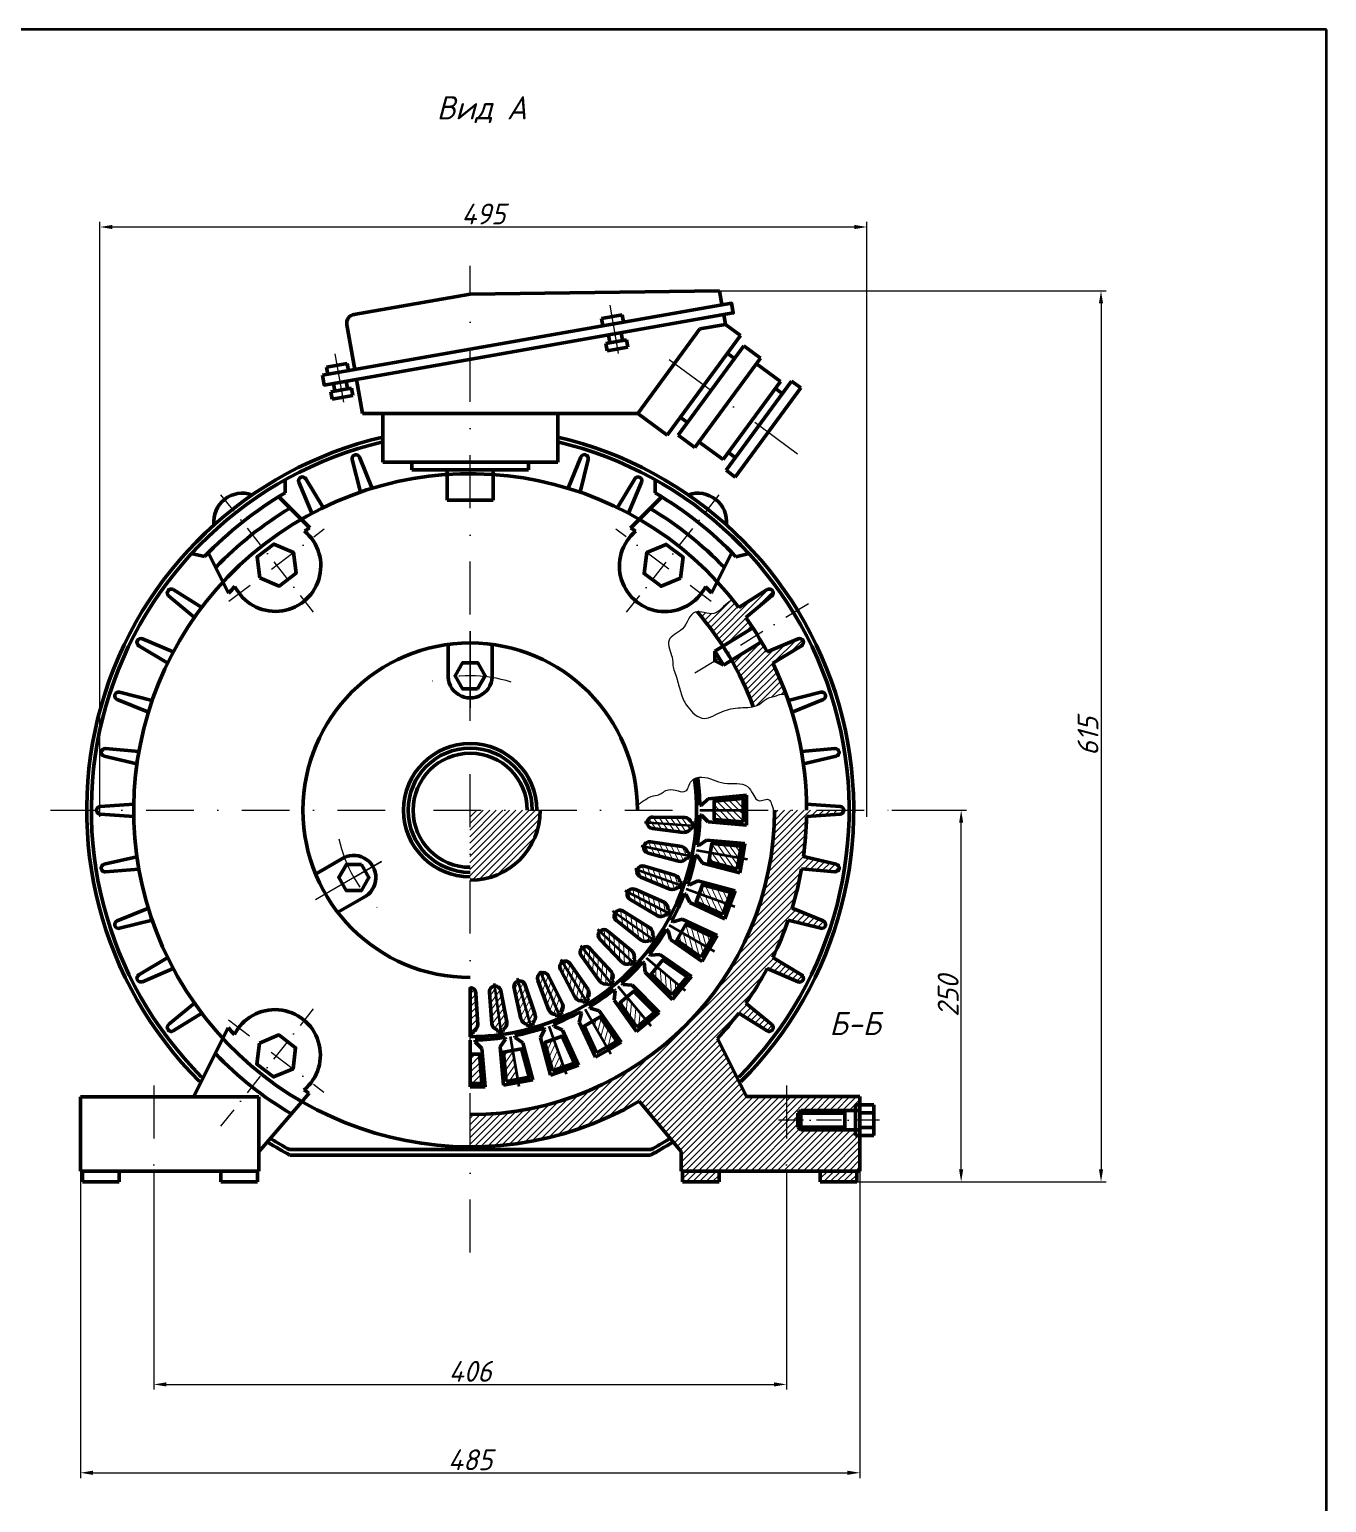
# Paper-space layout 'Лист1' of a CAD drawing. Header units: millimetres. Extents: x 20 to 836, y 1 to 589.
# Drawn here: x 524.9 to 836, y 235.8 to 589 of the extents above; entities that cross this region are included whole.
import ezdxf

# ---------------------------------------------------------------- set-up
doc = ezdxf.new("R2010")
doc.units = ezdxf.units.MM
doc.linetypes.add('ACAD_ISO10W100', pattern=[18, 12, -3, 0, -3])
doc.linetypes.add('DASHDOT', pattern=[25.4, 12.7, -6.35, 0, -6.35])
doc.styles.add('GOST', font='isocp3.shx', dxfattribs={"oblique": 15})
doc.styles.add('ЕСКД', font='GOST Common.ttf', dxfattribs={"oblique": 15})
doc.dimstyles.new('GOST', dxfattribs={"dimscale": 0, "dimtxt": 3, "dimasz": 3, "dimexe": 1.25, "dimexo": 0, "dimtad": 1, "dimtoh": 1, "dimdec": 3, "dimdsep": 46, "dimtxsty": 'GOST', "dimcen": 5, "dimadec": 3, "dimazin": 2, "dimtfac": 1, "dimtdec": 4, "dimtmove": 1, "dimatfit": 3, "dimfxl": 1, "dimtolj": 1, "dimtzin": 0, "dimarcsym": 0})
pattern_1 = [(45, (1.7498, -46.7695), (-0.7842854, 0.7842854), [])]
pattern_2 = [(85, (1.7498, -46.7695), (-1.1049264, 0.0966685), [])]
pattern_3 = [(125, (1.7498, -46.7695), (-0.9085601, -0.6361806), [])]
pattern_4 = [(45, (117.5898, 100.8128), (-0.7842854, 0.7842854), [])]

# ---------------------------------------------------------------- blocks, each defined once
blk = doc.blocks.new('*D39')
at = {"color": 0, "lineweight": -2, "transparency": 16777216}
for p, q in [((554.79, 315.26), (554.79, 262.9)), ((706.49, 315.29), (706.49, 262.9)), ((557.79, 264.15), (703.49, 264.15))]:
    blk.add_line(p, q, dxfattribs=at)
at = {"color": 0, "transparency": 16777216}
for points in [[(557.79, 264.65), (557.79, 263.65), (554.79, 264.15)], [(703.49, 264.65), (703.49, 263.65), (706.49, 264.15)]]:
    blk.add_solid(points, dxfattribs=at)
at = {"layer": 'Defpoints', "color": 0, "transparency": 16777216}
for p in [(554.79, 315.26), (706.49, 315.29), (706.49, 264.15)]:
    blk.add_point(p, dxfattribs=at)
at = {"color": 0, "lineweight": 25, "transparency": 16777216, "insert": (630.64, 267.28), "char_height": 3, "attachment_point": 5, "style": 'ЕСКД'}
blk.add_mtext('\\A1;{\\H1.6667x;406}', dxfattribs=at)
blk = doc.blocks.new('*D41')
at = {"color": 0, "lineweight": -2, "transparency": 16777216}
for p, q in [((541.85, 400.22), (541.85, 542.89)), ((544.85, 541.64), (722.79, 541.64)), ((725.79, 400.22), (725.79, 542.89))]:
    blk.add_line(p, q, dxfattribs=at)
at = {"color": 0, "transparency": 16777216}
for points in [[(544.85, 542.14), (544.85, 541.14), (541.85, 541.64)], [(722.79, 542.14), (722.79, 541.14), (725.79, 541.64)]]:
    blk.add_solid(points, dxfattribs=at)
at = {"layer": 'Defpoints', "color": 0, "transparency": 16777216}
for p in [(725.79, 541.64), (541.85, 400.22), (725.79, 400.22)]:
    blk.add_point(p, dxfattribs=at)
at = {"color": 0, "lineweight": 25, "transparency": 16777216, "insert": (633.82, 544.76), "char_height": 3, "attachment_point": 5, "style": 'ЕСКД'}
blk.add_mtext('\\A1;{\\H1.6667x;495}', dxfattribs=at)
blk = doc.blocks.new('*D42')
at = {"color": 0, "lineweight": -2, "transparency": 16777216}
for p, q in [((731.72, 401.8), (749.63, 401.8)), ((748.38, 315.71), (748.38, 398.8)), ((723.33, 312.71), (749.63, 312.71))]:
    blk.add_line(p, q, dxfattribs=at)
at = {"color": 0, "transparency": 16777216}
for points in [[(747.88, 398.8), (748.88, 398.8), (748.38, 401.8)], [(747.88, 315.71), (748.88, 315.71), (748.38, 312.71)]]:
    blk.add_solid(points, dxfattribs=at)
at = {"layer": 'Defpoints', "color": 0, "transparency": 16777216}
for p in [(731.72, 401.8), (748.38, 401.8), (723.33, 312.71)]:
    blk.add_point(p, dxfattribs=at)
at = {"color": 0, "lineweight": 25, "transparency": 16777216, "insert": (745.26, 357.26), "char_height": 3, "width": 5.9079, "attachment_point": 5, "rotation": 90, "style": 'ЕСКД'}
blk.add_mtext('\\A1;{\\H1.6667x;250}', dxfattribs=at)
blk = doc.blocks.new('*D43')
at = {"color": 0, "lineweight": -2, "transparency": 16777216}
for p, q in [((537.15, 315.26), (537.15, 241.71)), ((724.12, 315.31), (724.12, 241.71)), ((540.15, 242.96), (721.12, 242.96))]:
    blk.add_line(p, q, dxfattribs=at)
at = {"color": 0, "transparency": 16777216}
for points in [[(540.15, 243.46), (540.15, 242.46), (537.15, 242.96)], [(721.12, 243.46), (721.12, 242.46), (724.12, 242.96)]]:
    blk.add_solid(points, dxfattribs=at)
at = {"layer": 'Defpoints', "color": 0, "transparency": 16777216}
for p in [(537.15, 315.26), (724.12, 315.31), (724.12, 242.96)]:
    blk.add_point(p, dxfattribs=at)
at = {"color": 0, "lineweight": 25, "transparency": 16777216, "insert": (630.64, 246.08), "char_height": 3, "attachment_point": 5, "style": 'ЕСКД'}
blk.add_mtext('\\A1;{\\H1.6667x;485}', dxfattribs=at)
blk = doc.blocks.new('*D44')
at = {"color": 0, "lineweight": -2, "transparency": 16777216}
for p, q in [((690.44, 526.3), (783.17, 526.3)), ((781.92, 523.3), (781.92, 315.71)), ((714.56, 312.71), (783.17, 312.71))]:
    blk.add_line(p, q, dxfattribs=at)
at = {"color": 0, "transparency": 16777216}
for points in [[(781.42, 523.3), (782.42, 523.3), (781.92, 526.3)], [(781.42, 315.71), (782.42, 315.71), (781.92, 312.71)]]:
    blk.add_solid(points, dxfattribs=at)
at = {"layer": 'Defpoints', "color": 0, "transparency": 16777216}
for p in [(690.44, 526.3), (714.56, 312.71), (781.92, 312.71)]:
    blk.add_point(p, dxfattribs=at)
at = {"color": 0, "lineweight": 25, "transparency": 16777216, "insert": (778.8, 419.51), "char_height": 3, "attachment_point": 5, "rotation": 90, "style": 'ЕСКД'}
blk.add_mtext('\\A1;{\\H1.6667x;615}', dxfattribs=at)

psp = doc.layouts.new('Лист1')

# ---------------------------------------------------------------- hatches: boundary and pattern name
at = {"lineweight": 20, "transparency": 33554687}
h = psp.add_hatch(dxfattribs=at)
h.set_pattern_fill('ANSI31', color=256, scale=0.349338, style=0)
h.set_pattern_definition(pattern_4)
edge = h.paths.add_edge_path()
edge.add_spline(control_points=[(693.5531, 452.3169), (691.0302, 450.7136), (689.8115, 447.9073), (686.2747, 449.4562), (685.0738, 449.3726)], knot_values=[2.56126803, 2.56126803, 2.56126803, 2.56126803, 12.30466746, 20.68864538, 20.68864538, 20.68864538, 20.68864538], degree=3, periodic=0)
edge.add_arc((629.9888, 401.4058), 73.0423, 32.975966, 41.048608, ccw=False)
edge.add_line((691.2639, 441.1617), (698.4369, 445.5441))
edge.add_arc((630.6407, 401.804), 80.6816, 32.828847, 34.943129)
edge.add_line((696.7771, 448.0155), (702.9568, 453.1951))
edge.add_arc((702.3578, 453.9098), 0.9326, 309.968209, 482.031791)
edge.add_line((701.8631, 454.7005), (695.0273, 450.4238))
edge.add_arc((630.6407, 401.804), 80.6816, 37.057217, 38.76129)
h = psp.add_hatch(dxfattribs=at)
h.set_pattern_fill('ANSI31', color=256, scale=0.349338, style=0)
h.set_pattern_definition(pattern_4)
edge = h.paths.add_edge_path()
edge.add_spline(control_points=[(698.5345, 426.6378), (699.0372, 426.7471), (700.2498, 427.1816), (701.7642, 429.0261), (703.8351, 429.0171), (704.6956, 429.5933), (706.3631, 429.6542)], knot_values=[124.2265027, 124.2265027, 124.2265027, 124.2265027, 127.55042203, 132.70067985, 138.45738994, 139.4971217, 139.4971217, 139.4971217, 139.4971217], degree=3, periodic=0)
edge.add_arc((630.6407, 401.804), 80.6816, 20.193153, 25.942958)
edge.add_line((703.192, 437.1003), (710.1059, 441.2494))
edge.add_arc((709.626, 442.0491), 0.9326, 300.968209, 473.031791)
edge.add_line((709.2611, 442.9074), (701.8406, 439.7527))
edge.add_arc((630.6407, 401.804), 80.6816, 28.057042, 30.016182)
edge.add_line((700.5016, 442.1646), (693.3286, 437.7822))
edge.add_arc((629.9888, 401.4058), 73.0423, 20.208882, 29.869062, ccw=False)
h = psp.add_hatch(dxfattribs=at)
h.set_pattern_fill('ANSI31', color=256, scale=0.349338)
h.set_pattern_definition([(45, (1.6675, -46.7695), (-0.7842854, 0.7842854), [])])
h.paths.add_polyline_path([(80.447, 416.6904), (80.447, 401.804), (95.3334, 401.804, 0.41421356)])
h.paths.add_polyline_path([(80.447, 416.6904, 0.35084951), (65.9229, 405.0682), (70.3778, 405.0682), (70.3778, 401.804), (80.447, 401.804)])
h.paths.add_polyline_path([(80.447, 401.804), (70.3778, 401.804), (70.3778, 398.5398), (65.9229, 398.5398, 0.35084951), (80.447, 386.9176)])
h.paths.add_polyline_path([(95.3334, 401.804), (80.447, 401.804), (80.447, 386.9176, 0.41421356)])
h.paths.add_polyline_path([(630.5584, 401.804), (630.5584, 385.0167, 0.41421356), (647.3457, 401.804)])
h = psp.add_hatch(dxfattribs=at)
h.set_pattern_fill('ANSI31', scale=0.349338, angle=90)
h.set_pattern_definition([(135, (1.7498, -46.7695), (-0.7842854, -0.7842854), [])])
h.paths.add_polyline_path([(696.1435, 401.8192), (696.1372, 404.64), (689.1094, 404.0102), (689.1151, 401.809)])
h.paths.add_polyline_path([(696.1498, 399.0133), (696.1436, 401.804), (689.1151, 401.804), (689.1209, 399.6081)])
h = psp.add_hatch(dxfattribs=at)
h.set_pattern_fill('ANSI31', color=256, scale=0.349338)
h.set_pattern_definition(pattern_1)
h.paths.add_polyline_path([(706.4876, 333.1717), (696.8789, 333.1717), (689.9145, 347.067, 0.02471978), (695.0275, 353.1845), (701.8632, 348.9078, 0.9330339), (702.957, 350.4132), (696.7772, 355.5928, 0.03005452), (701.8406, 363.8554), (709.2611, 360.7007, 0.9330339), (710.1059, 362.3587), (703.192, 366.5077, 0.03005452), (706.9004, 375.4607), (714.7232, 373.5057, 0.9330339), (715.2982, 375.2754), (707.8203, 378.2918, 0.03021109), (710.0914, 387.7644), (718.1241, 387.0572, 0.9330339), (718.4152, 388.895), (710.5552, 390.705, 0.02989735), (711.3086, 400.3156), (719.3525, 400.8736, 0.39407072), (720.2206, 401.804), (703.6189, 401.804, -0.41421356), (630.6407, 328.8257), (630.6407, 321.1224, 0.13233087), (671.1677, 332.0395), (681.227, 319.9842), (681.227, 315.2587), (706.4876, 315.2899)])
h.paths.add_polyline_path([(706.4876, 315.2899), (724.1204, 315.3116), (724.1156, 323.8633), (723.0096, 323.8633), (723.0096, 325.1826), (709.8971, 325.1826), (709.2377, 325.8421), (709.2377, 327.5142), (706.4876, 327.5142)])
h = psp.add_hatch(dxfattribs=at)
h.set_pattern_fill('ANSI31', scale=0.349338, angle=80)
h.set_pattern_definition(pattern_3)
h.paths.add_polyline_path([(682.0786, 400.0873), (674.5338, 400.1817, 0.41421356), (673.0755, 398.9126), (684.2372, 398.1385), (684.2787, 398.7368), (683.6833, 398.7787, 0.31748755)])
h.paths.add_polyline_path([(683.6003, 397.5812), (684.1957, 397.5392), (684.2372, 398.1385), (673.0755, 398.9126, 0.41421356), (674.3446, 397.4544), (681.8302, 396.5063, 0.31755001)])
h = psp.add_hatch(dxfattribs=at)
h.set_pattern_fill('ANSI31', scale=0.349338, angle=72)
h.set_pattern_definition([(117, (1.7498, -46.7695), (-0.9882573, -0.5035422), [])])
h.paths.add_polyline_path([(681.3625, 393.0957), (673.8992, 394.2062, 0.41421356), (672.2832, 393.1452), (683.2387, 390.8738), (683.3605, 391.461), (682.7761, 391.5828, 0.31748755)])
h.paths.add_polyline_path([(683.2387, 390.8738), (672.2832, 393.1452, 0.41421356), (673.3442, 391.5292), (680.6337, 389.5809, 0.31755001), (682.5325, 390.4074), (683.1168, 390.2856)])
h = psp.add_hatch(dxfattribs=at)
h.set_pattern_fill('ANSI31', scale=0.349338, angle=80)
h.set_pattern_definition(pattern_3)
h.paths.add_polyline_path([(688.6054, 393.8206), (688.2278, 391.6563), (695.1517, 390.4488), (695.6353, 393.215)])
h.paths.add_polyline_path([(694.6664, 387.6724), (695.1517, 390.4488), (688.2278, 391.6563), (687.8489, 389.484)])
h = psp.add_hatch(dxfattribs=at)
h.set_pattern_fill('ANSI31', scale=0.349338, angle=64)
h.set_pattern_definition([(109, (1.7498, -46.7695), (-1.0487192, -0.361103), [])])
h.paths.add_polyline_path([(672.4527, 388.3689, 0.41421356), (670.7089, 387.5346), (681.2601, 383.8124), (681.4596, 384.378), (680.8969, 384.5772, 0.31748755), (679.6993, 386.2662)])
h.paths.add_polyline_path([(670.7089, 387.5346, 0.41421356), (671.5432, 385.7908), (678.5051, 382.8812, 0.31755001), (680.4977, 383.4451), (681.0603, 383.246), (681.2601, 383.8124)])
h = psp.add_hatch(dxfattribs=at)
h.set_pattern_fill('ANSI31', scale=0.349338, angle=56)
h.set_pattern_definition([(101, (1.7498, -46.7695), (-1.088769, -0.2116352), [])])
h.paths.add_polyline_path([(670.2427, 382.8134, 0.41483946), (668.3993, 382.2244), (678.3391, 377.088), (678.6147, 377.6208), (678.0847, 377.8956, 0.31748755), (677.1309, 379.7334)])
h.paths.add_polyline_path([(668.3993, 382.2244, 0.41358794), (668.987, 380.3849), (675.4822, 376.5448, 0.31755001), (677.5335, 376.8292), (678.0633, 376.5545), (678.3391, 377.088)])
h = psp.add_hatch(dxfattribs=at)
h.set_pattern_fill('ANSI31', scale=0.349338, angle=70)
h.set_pattern_definition([(115, (1.7498, -46.7695), (-1.0052286, -0.4687458), [])])
h.paths.add_polyline_path([(692.1997, 379.4186), (693.1587, 382.0863), (686.3361, 383.8863), (685.5908, 381.8104)])
h.paths.add_polyline_path([(691.2553, 376.7913), (692.1997, 379.4186), (685.5908, 381.8104), (684.8485, 379.7432)])
h = psp.add_hatch(dxfattribs=at)
h.set_pattern_fill('ANSI31', scale=0.349338, angle=54)
h.set_pattern_definition([(99, (1.7498, -46.7695), (-1.0954916, -0.1735088), [])])
h.paths.add_polyline_path([(667.2928, 377.6031, 0.41421356), (665.3879, 377.2743), (674.5297, 370.8237), (674.8754, 371.3137), (674.3881, 371.6584, 0.31748755), (673.6947, 373.6094)])
h.paths.add_polyline_path([(665.3879, 377.2743, 0.41421356), (665.7166, 375.3693), (671.6252, 370.6765, 0.31755001), (673.6961, 370.6775), (674.1833, 370.3328), (674.5297, 370.8237)])
h = psp.add_hatch(dxfattribs=at)
h.set_pattern_fill('ANSI31', scale=0.349338, angle=60)
h.set_pattern_definition([(105, (1.7498, -46.7695), (-1.0713538, -0.2870684), [])])
h.paths.add_polyline_path([(685.9419, 366.5968), (687.3625, 369.0434), (681.2793, 372.5638), (680.1711, 370.6535)])
h.paths.add_polyline_path([(682.38, 374.4613), (681.2793, 372.5638), (687.3625, 369.0434), (688.7672, 371.4628)])
h = psp.add_hatch(dxfattribs=at)
h.set_pattern_fill('ANSI31', scale=0.349338, angle=48)
h.set_pattern_definition([(93, (1.7498, -46.7695), (-1.107627, -0.0580483), [])])
h.paths.add_polyline_path([(663.6638, 372.844, 0.41421356), (661.7317, 372.7795), (669.9028, 365.1364), (670.3124, 365.5744), (669.877, 365.9826, 0.31748755), (669.4577, 368.0103)])
h.paths.add_polyline_path([(661.7317, 372.7795, 0.41421356), (661.7962, 370.8474), (667.0056, 365.3888, 0.31755001), (669.057, 365.1059), (669.4924, 364.6977), (669.9028, 365.1364)])
h = psp.add_hatch(dxfattribs=at)
h.set_pattern_fill('ANSI31', scale=0.349338, angle=40)
h.set_pattern_definition(pattern_2)
h.paths.add_polyline_path([(659.4165, 368.6193, 0.41170074), (657.5028, 368.8267), (664.5448, 360.1322), (665.01, 360.5098), (664.6344, 360.9737, 0.31748755), (664.4959, 363.0396)])
h.paths.add_polyline_path([(657.5028, 368.8267, 0.41673086), (657.2937, 366.8965), (661.7088, 360.7776, 0.31755001), (663.7024, 360.2171), (664.0779, 359.7533), (664.5448, 360.1322)])
h = psp.add_hatch(dxfattribs=at)
h.set_pattern_fill('ANSI31', scale=0.349338, angle=32)
h.set_pattern_definition([(77, (1.7498, -46.7695), (-1.0807197, 0.2495038), [])])
h.paths.add_polyline_path([(654.6196, 365.0056, 0.41421356), (652.7414, 365.4635), (658.5537, 355.9031), (659.0661, 356.2147), (658.7566, 356.7251, 0.31748755), (658.8985, 358.7908)])
h.paths.add_polyline_path([(652.7414, 365.4635, 0.41421356), (652.2835, 363.5854), (655.8314, 356.9261, 0.31755001), (657.7309, 356.1014), (658.0404, 355.5911), (658.5537, 355.9031)])
h = psp.add_hatch(dxfattribs=at)
h.set_pattern_fill('ANSI31', scale=0.349338, angle=50)
h.set_pattern_definition([(95, (1.7498, -46.7695), (-1.1049264, -0.0966685), [])])
h.paths.add_polyline_path([(676.848, 365.909), (675.4369, 364.22), (680.8256, 359.7078), (682.6345, 361.8712)], flags=17)
h.paths.add_polyline_path([(679.0253, 357.5546), (682.6345, 361.8712), (676.848, 365.909), (674.0256, 362.5308)])
h = psp.add_hatch(dxfattribs=at)
h.set_pattern_fill('ANSI31', scale=0.349338, angle=16)
h.set_pattern_definition([(61, (1.7498, -46.7695), (-0.9700819, 0.5377252), [])])
h.paths.add_polyline_path([(643.7899, 359.899, 0.41421356), (642.1039, 360.8446), (645.134, 350.0742), (645.7113, 350.2367), (645.5503, 350.8115, 0.31748755), (646.242, 352.7631)])
h.paths.add_polyline_path([(642.1039, 360.8446, 0.41421356), (641.1582, 359.1586), (642.7866, 351.7909, 0.31755001), (644.3948, 350.4862), (644.5558, 349.9116), (645.134, 350.0742)])
h = psp.add_hatch(dxfattribs=at)
h.set_pattern_fill('ANSI31', scale=0.349338, angle=24)
h.set_pattern_definition([(69, (1.7498, -46.7695), (-1.035478, 0.3974828), [])])
h.paths.add_polyline_path([(647.5848, 362.7916, 0.41421356), (646.8758, 360.9931), (649.4854, 353.9133, 0.31755001), (651.2553, 352.838), (651.4925, 352.2904), (652.0434, 352.5298)])
h.paths.add_polyline_path([(649.3833, 362.0826, 0.41421356), (647.5848, 362.7916), (652.0434, 352.5298), (652.5935, 352.7688), (652.3562, 353.3165, 0.31748755), (652.7776, 355.3438)])
h = psp.add_hatch(dxfattribs=at)
h.set_pattern_fill('ANSI31', scale=0.349338)
h.set_pattern_definition(pattern_1)
h.paths.add_polyline_path([(632.0076, 357.9038, 0.41421356), (630.6407, 359.2708), (630.6407, 348.0823), (631.2404, 348.0823), (631.2411, 348.6792, 0.31748755), (632.4354, 350.3706)])
h = psp.add_hatch(dxfattribs=at)
h.set_pattern_fill('ANSI31', scale=0.349338, angle=8)
h.set_pattern_definition([(53, (1.7498, -46.7695), (-0.8858042, 0.6675014), [])])
h.paths.add_polyline_path([(637.9813, 358.4989, 0.41421356), (636.4419, 359.6683), (637.9562, 348.5827), (638.5505, 348.6639), (638.4703, 349.2554, 0.31748755), (639.4248, 351.0928)])
h.paths.add_polyline_path([(636.4419, 359.6683, 0.41421356), (635.2726, 358.1289), (635.8683, 350.607, 0.31755001), (637.281, 349.0928), (637.3611, 348.5014), (637.9562, 348.5827)])
h = psp.add_hatch(dxfattribs=at)
h.set_pattern_fill('ANSI31', scale=0.349338, angle=40)
h.set_pattern_definition(pattern_2)
h.paths.add_polyline_path([(672.7456, 351.6264), (674.9003, 353.4349), (669.911, 358.4242), (668.2275, 357.0102)], flags=17)
h.paths.add_polyline_path([(670.5905, 349.8175), (674.9003, 353.4349), (669.911, 358.4242), (666.5403, 355.593)])
h = psp.add_hatch(dxfattribs=at)
h.set_pattern_fill('ANSI31', scale=0.349338, angle=30)
h.set_pattern_definition([(75, (1.7498, -46.7695), (-1.0713538, 0.2870684), [])])
h.paths.add_polyline_path([(659.8776, 351.1635), (657.9681, 350.0612), (660.9502, 343.6685), (663.3913, 345.0765)], flags=17)
h.paths.add_polyline_path([(661.7805, 352.262), (657.9681, 350.0612), (660.9502, 343.6685), (665.8243, 346.4797)])
h = psp.add_hatch(dxfattribs=at)
h.set_pattern_fill('ANSI31', scale=0.349338, angle=20)
h.set_pattern_definition([(65, (1.7498, -46.7695), (-1.0052286, 0.4687458), [])])
h.paths.add_polyline_path([(653.0116, 340.2446), (655.6538, 341.1957), (652.6955, 347.6015), (650.6285, 346.8567)], flags=17)
h.paths.add_polyline_path([(650.3597, 339.2901), (655.6538, 341.1957), (652.6955, 347.6015), (648.5541, 346.1091)])
h = psp.add_hatch(dxfattribs=at)
h.set_pattern_fill('ANSI31', scale=0.349338)
h.set_pattern_definition(pattern_1)
h.paths.add_polyline_path([(632.8407, 343.3314), (630.6407, 343.3296), (630.6407, 336.3012), (633.458, 336.3025)])
h = psp.add_hatch(dxfattribs=at)
h.set_pattern_fill('ANSI31', scale=0.349338, angle=10)
h.set_pattern_definition([(55, (1.7498, -46.7695), (-0.9085601, 0.6361806), [])])
h.paths.add_polyline_path([(642.0072, 337.2949), (644.7787, 337.7818), (642.9577, 344.5988), (640.7921, 344.2175)], flags=17)
h.paths.add_polyline_path([(639.2369, 336.8082), (644.7787, 337.7818), (642.9577, 344.5988), (638.6223, 343.8355)])
h = psp.add_hatch(dxfattribs=at)
h.set_pattern_fill('ANSI31', color=256, scale=0.349338, style=0)
h.set_pattern_definition(pattern_4)
h.paths.add_polyline_path([(706.4876, 333.1717), (706.4876, 327.5142), (709.2377, 327.5142), (709.2377, 329.1863), (709.8971, 329.8458), (723.0096, 329.8458), (723.0096, 331.1651), (724.1115, 331.1651), (724.1103, 333.1717)])
h = psp.add_hatch(dxfattribs=at)
h.set_pattern_fill('ANSI31', color=256, scale=0.349338, style=0)
h.set_pattern_definition(pattern_4)
h.paths.add_polyline_path([(681.5567, 315.2591), (681.5567, 312.7073), (690.323, 312.7073), (690.323, 315.2699)])
h = psp.add_hatch(dxfattribs=at)
h.set_pattern_fill('ANSI31', color=256, scale=0.349338, style=0)
h.set_pattern_definition(pattern_4)
h.paths.add_polyline_path([(714.5593, 315.2998), (714.5593, 312.7073), (723.3257, 312.7073), (723.3257, 315.3106)])

# ---------------------------------------------------------------- linework, layer by layer
at = {"lineweight": 50, "transparency": 33554687}
for p, q in [((836.0071, 589), (20, 589)), ((836.0071, 5), (836.0071, 589)), ((685.7374, 401.8042), (696.9296, 401.8203)), ((672.4635, 398.9551), (684.8061, 398.099)), ((671.6612, 393.2742), (683.7971, 390.758)), ((684.9003, 392.2366), (697.1576, 390.0989)), ((670.1286, 387.7393), (681.7979, 383.6227)), ((667.736, 382.5671), (678.8457, 376.8262)), ((682.4146, 382.9598), (694.1326, 378.719)), ((664.7991, 377.6897), (674.9956, 370.4949)), ((661.1775, 373.2979), (670.3192, 364.7468)), ((678.3558, 374.2557), (689.2428, 367.9552)), ((657.0719, 369.3587), (664.9037, 359.6891)), ((652.3935, 366.0359), (658.8499, 355.4159)), ((672.8472, 366.3885), (682.1608, 358.5898)), ((636.3512, 360.3321), (638.0334, 348.0177)), ((641.9132, 361.5226), (645.2885, 349.5253)), ((647.3505, 363.3308), (652.2707, 352.0068)), ((666.0561, 359.5975), (673.9875, 350.1466)), ((658.189, 354.0889), (664.3611, 343.3965)), ((649.4833, 350.0343), (653.6267, 338.5377)), ((640.2081, 347.5443), (642.3067, 335.5888))]:
    psp.add_line(p, q, dxfattribs=at)
at = {"linetype": 'DASHDOT', "lineweight": 25, "transparency": 33554687}
for p, q in [((630.6407, 295.7425), (630.6407, 532.3347)), ((709.1066, 487.2156), (675.1055, 512.1941)), ((554.7937, 335.8282), (554.7937, 309.621)), ((706.4876, 335.8282), (706.4876, 309.621))]:
    psp.add_line(p, q, dxfattribs=at)
at = {"lineweight": 70, "transparency": 33554687}
for p, q in [((690.4387, 526.3047), (630.6407, 525.5711)), ((690.4387, 526.3047), (691.0261, 522.9733)), ((602.7343, 520.6504), (630.6407, 525.5711)), ((667.0863, 520.571), (662.1184, 519.695)), ((662.1184, 519.695), (662.4295, 517.9309)), ((667.0863, 520.571), (667.3974, 518.8069)), ((691.4363, 520.6472), (691.8532, 518.283)), ((601.0474, 518.2019), (602.9446, 507.4422)), ((664.1469, 513.9051), (663.8168, 515.7771)), ((667.1604, 514.4364), (666.8304, 516.3085)), ((685.737, 517.2045), (670.8442, 496.9323)), ((695.4283, 515.6565), (677.8771, 491.7656)), ((691.8532, 518.283), (685.737, 517.2045)), ((691.8532, 518.283), (695.4283, 515.6565)), ((668.1376, 514.6087), (663.1697, 513.7328)), ((663.1697, 513.7328), (663.4808, 511.9687)), ((668.4487, 512.8447), (663.4808, 511.9687)), ((668.1376, 514.6087), (668.4487, 512.8447)), ((696.2429, 513.1292), (680.5324, 491.7438)), ((700.2397, 510.193), (696.2429, 513.1292)), ((601.1502, 508.9447), (596.1823, 508.0687)), ((601.1502, 508.9447), (601.4613, 507.1806)), ((700.2397, 510.193), (684.5292, 488.8076)), ((694.0225, 510.1067), (692.2875, 511.3813)), ((705.0781, 504.6011), (699.2676, 508.8697)), ((596.1823, 508.0687), (596.4934, 506.3046)), ((603.3548, 505.116), (604.7978, 496.9323)), ((602.2015, 502.9824), (597.2336, 502.1064)), ((597.2336, 502.1064), (597.5447, 500.3424)), ((598.2108, 502.2787), (597.8807, 504.1508)), ((601.2243, 502.8101), (600.8943, 504.6822)), ((602.2015, 502.9824), (602.5126, 501.2183)), ((705.0781, 504.6011), (691.3118, 485.8623)), ((707.7104, 504.7048), (691.9999, 483.3194)), ((709.9146, 503.0854), (694.2041, 481.7001)), ((705.4899, 501.6823), (703.8298, 502.9019)), ((709.9146, 503.0854), (707.7104, 504.7048)), ((602.5126, 501.2183), (597.5447, 500.3424)), ((609.6565, 496.9323), (604.7978, 496.9323)), ((670.8442, 496.9323), (609.6565, 496.9323)), ((609.6565, 496.9323), (609.6565, 485.2744)), ((651.6248, 485.2744), (651.6248, 496.9323)), ((670.8442, 496.9323), (677.8771, 491.7656)), ((682.7529, 494.7663), (681.0179, 496.0409)), ((684.5292, 488.8076), (680.5324, 491.7438)), ((691.3118, 485.8623), (685.5013, 490.1309)), ((694.2203, 486.3419), (692.5602, 487.5615)), ((604.2974, 478.0638), (602.3423, 485.8865)), ((607.1285, 478.9837), (604.112, 486.4615)), ((651.6248, 485.2744), (609.6565, 485.2744)), ((616.6512, 485.2744), (618.5165, 485.2744)), ((616.6512, 485.2744), (616.6512, 483.4091)), ((644.6301, 483.4091), (644.6301, 485.2744)), ((654.1478, 478.9852), (657.1692, 486.4753)), ((656.9807, 478.0649), (658.9389, 485.9003)), ((586.2375, 477.8831), (586.2375, 481.1626)), ((592.692, 473.0039), (589.5373, 480.4245)), ((595.3444, 474.3554), (591.1953, 481.2693)), ((616.6512, 483.4091), (644.6301, 483.4091)), ((625.1418, 476.179), (625.1418, 483.4091)), ((636.1395, 476.179), (636.1395, 483.4091)), ((665.9369, 474.3554), (670.086, 481.2693)), ((668.5893, 473.0039), (671.744, 480.4245)), ((675.0378, 477.8756), (675.0378, 481.1551)), ((694.2041, 481.7001), (691.9999, 483.3194)), ((584.6708, 477.0069), (592.1566, 469.521)), ((676.5688, 476.954), (669.083, 469.4682)), ((636.1395, 476.179), (625.1418, 476.179)), ((566.8999, 462.6051), (563.7093, 463.3639)), ((567.8199, 463.6302), (572.7087, 453.8762)), ((693.4197, 463.5774), (688.5309, 453.8234)), ((694.3755, 462.5976), (697.566, 463.3564)), ((564.5041, 448.0153), (558.3244, 453.1949)), ((566.2538, 450.4236), (559.4181, 454.7003)), ((695.0273, 450.4238), (701.8631, 454.7005)), ((696.7771, 448.0155), (702.9568, 453.1951)), ((689.3007, 439.9624), (698.4365, 445.5438)), ((559.4406, 439.7523), (552.0254, 442.9047)), ((625.3485, 433.612), (625.3485, 441.5564)), ((635.9328, 433.612), (635.9328, 441.5564)), ((691.3654, 436.5829), (700.5012, 442.1643)), ((701.8406, 439.7527), (709.2611, 442.9074)), ((558.0895, 437.1007), (551.1806, 441.2467)), ((689.3007, 439.9624), (691.3654, 436.5829)), ((689.3007, 439.9624), (689.3036, 437.6437)), ((703.192, 437.1003), (710.1059, 441.2494)), ((691.3654, 436.5829), (689.3036, 437.6437)), ((553.461, 425.3162), (545.9831, 428.3326)), ((554.3809, 428.1473), (546.5581, 430.1024)), ((706.9004, 428.1473), (714.7232, 430.1024)), ((707.8203, 425.3162), (715.2982, 428.3326)), ((550.7331, 412.9532), (542.8754, 414.7627)), ((551.1988, 415.8933), (543.1665, 416.6006)), ((710.0826, 415.8933), (718.1148, 416.6006)), ((710.5482, 412.9532), (718.4059, 414.7627)), ((549.9728, 403.2924), (541.9288, 402.7344)), ((685.7345, 402.995), (686.1342, 402.996)), ((687.7219, 404.5741), (686.1342, 402.996)), ((696.9203, 405.3981), (687.7219, 404.5741)), ((696.9296, 401.8203), (696.9203, 405.3981)), ((711.3086, 403.2924), (719.3525, 402.7344)), ((549.9728, 400.3156), (541.9288, 400.8736)), ((630.6407, 401.804), (630.6407, 401.804)), ((682.0786, 400.0873), (674.5338, 400.1817)), ((685.7404, 400.5909), (686.1401, 400.5919)), ((687.7355, 399.0215), (686.1401, 400.5919)), ((696.9296, 401.8203), (696.9378, 398.2424)), ((711.3086, 400.3156), (719.3525, 400.8736)), ((681.8302, 396.5063), (674.3446, 397.4544)), ((684.1957, 397.5392), (683.6003, 397.5812)), ((684.2787, 398.7368), (683.6834, 398.7787)), ((684.2787, 398.7368), (684.1957, 397.5392)), ((696.9378, 398.2424), (687.7355, 399.0215)), ((681.3625, 393.0957), (673.8992, 394.2062)), ((685.1037, 393.4099), (685.4976, 393.3416)), ((687.3346, 394.6209), (685.4976, 393.3416)), ((696.5367, 393.8391), (687.3346, 394.6209)), ((695.9261, 390.3137), (696.5367, 393.8391)), ((550.7331, 390.6549), (542.8754, 388.8454)), ((600.448, 390.4832), (593.568, 386.511)), ((680.6337, 389.5809), (673.3442, 391.5292)), ((683.1168, 390.2856), (682.5325, 390.4074)), ((683.3605, 391.461), (682.7763, 391.5828)), ((683.3605, 391.461), (683.1168, 390.2856)), ((684.6931, 391.0411), (685.087, 390.9728)), ((686.3862, 389.1498), (685.087, 390.9728)), ((695.3145, 386.7885), (686.3862, 389.1498)), ((695.9261, 390.3137), (695.3145, 386.7885)), ((710.5552, 390.705), (718.4152, 388.895)), ((551.1988, 387.7147), (543.1665, 387.0075)), ((678.5051, 382.8812), (671.5432, 385.7908)), ((679.6993, 386.2662), (672.4527, 388.3689)), ((710.0914, 387.7644), (718.1241, 387.0572)), ((677.1309, 379.7334), (670.2427, 382.8134)), ((681.0603, 383.246), (680.4977, 383.4451)), ((681.4596, 384.378), (680.8971, 384.5772)), ((681.4596, 384.378), (681.0603, 383.246)), ((682.0029, 381.8185), (682.3789, 381.6829)), ((683.3417, 379.6619), (682.3789, 381.6829)), ((682.8188, 384.08), (683.1948, 383.9443)), ((685.2261, 384.8851), (683.1948, 383.9443)), ((694.1525, 382.5168), (685.2261, 384.8851)), ((692.9388, 379.1511), (694.1525, 382.5168)), ((553.461, 378.2918), (545.9831, 375.2754)), ((605.7402, 381.3168), (598.8602, 377.3447)), ((675.4822, 376.5448), (668.987, 380.3849)), ((678.6147, 377.6208), (678.0848, 377.8955)), ((691.7242, 375.7857), (683.3417, 379.6619)), ((692.9388, 379.1511), (691.7242, 375.7857)), ((707.8203, 378.2918), (715.2982, 375.2754)), ((554.3809, 375.4607), (546.5581, 373.5057)), ((671.6252, 370.6765), (665.7166, 375.3693)), ((673.6947, 373.6094), (667.2928, 377.6031)), ((678.0633, 376.5545), (677.5335, 376.8292)), ((678.6147, 377.6208), (678.0633, 376.5545)), ((678.9512, 375.2869), (679.2974, 375.087)), ((681.4629, 375.6546), (679.2974, 375.087)), ((689.8313, 371.7484), (681.4629, 375.6546)), ((706.9004, 375.4607), (714.7232, 373.5057)), ((667.0056, 365.3888), (661.7962, 370.8474)), ((669.4577, 368.0103), (663.6638, 372.844)), ((674.8754, 371.3137), (674.1833, 370.3328)), ((674.8754, 371.3137), (674.3882, 371.6583)), ((677.7491, 373.2049), (678.0953, 373.005)), ((678.6864, 370.8459), (678.0953, 373.005)), ((686.2534, 365.5514), (678.6864, 370.8459)), ((688.0428, 368.6496), (689.8313, 371.7484)), ((664.4959, 363.0396), (659.4165, 368.6193)), ((673.6108, 367.3023), (673.9175, 367.046)), ((674.1833, 370.3328), (673.6961, 370.6775)), ((688.0428, 368.6496), (686.2534, 365.5514)), ((558.0895, 366.5074), (551.1806, 362.3613)), ((559.4406, 363.8557), (552.0254, 360.7033)), ((658.8985, 358.7908), (654.6196, 365.0056)), ((661.7088, 360.7776), (657.2937, 366.8965)), ((669.4924, 364.6977), (669.057, 365.1059)), ((670.3124, 365.5744), (669.4924, 364.6977)), ((670.3124, 365.5744), (669.8771, 365.9826)), ((672.0692, 365.4575), (672.0692, 365.4575)), ((672.0692, 365.4575), (672.3759, 365.2012)), ((672.5877, 362.9727), (672.3759, 365.2012)), ((676.1482, 367.2335), (673.9175, 367.046)), ((683.7221, 361.9489), (676.1482, 367.2335)), ((701.8406, 363.8554), (709.2611, 360.7007)), ((703.192, 366.5077), (710.1059, 362.3587)), ((649.4854, 353.9133), (646.8758, 360.9931)), ((652.7776, 355.3438), (649.3833, 362.0826)), ((655.8314, 356.9261), (652.2835, 363.5854)), ((665.01, 360.5098), (664.0779, 359.7533)), ((665.01, 360.5098), (664.6344, 360.9736)), ((666.9675, 360.3639), (667.2248, 360.058)), ((679.1337, 356.458), (672.5877, 362.9727)), ((681.4283, 359.2032), (683.7221, 361.9489)), ((630.6407, 359.2708), (630.6407, 347.512)), ((632.4354, 350.3706), (632.0076, 357.9038)), ((635.8683, 350.607), (635.2726, 358.1289)), ((639.4248, 351.0928), (637.9813, 358.4989)), ((642.7866, 351.7909), (641.1582, 359.1586)), ((646.242, 352.7631), (643.7899, 359.899)), ((659.0661, 356.2147), (658.7567, 356.725)), ((664.0779, 359.7533), (663.7024, 360.2171)), ((665.1275, 358.8166), (665.3848, 358.5106)), ((665.2043, 356.2794), (665.3848, 358.5106)), ((669.454, 359.8531), (667.2248, 360.058)), ((675.9889, 353.3274), (669.454, 359.8531)), ((681.4283, 359.2032), (679.1337, 356.458)), ((564.5041, 355.5928), (558.3244, 350.4132)), ((566.2538, 353.1845), (559.4181, 348.9078)), ((652.5935, 352.7688), (652.3563, 353.3164)), ((657.1388, 353.4812), (657.339, 353.1352)), ((658.0404, 355.5911), (657.7309, 356.1014)), ((659.0661, 356.2147), (658.0404, 355.5911)), ((659.2197, 354.6852), (659.4199, 354.3392)), ((661.5796, 353.7501), (659.4199, 354.3392)), ((666.8809, 346.1879), (661.5796, 353.7501)), ((670.5123, 348.7219), (665.2043, 356.2794)), ((673.2509, 351.0243), (675.9889, 353.3274)), ((695.0275, 353.1845), (701.8632, 348.9078)), ((696.7772, 355.5928), (702.957, 350.4132)), ((644.5558, 349.9116), (644.3948, 350.4862)), ((645.7113, 350.2367), (644.5558, 349.9116)), ((645.7113, 350.2367), (645.5504, 350.8113)), ((650.6032, 350.4392), (650.7391, 350.0633)), ((652.7607, 349.1018), (650.7391, 350.0633)), ((651.4925, 352.2904), (651.2553, 352.838)), ((652.5935, 352.7688), (651.4925, 352.2904)), ((656.7734, 350.9693), (657.339, 353.1352)), ((660.6872, 342.6043), (656.7734, 350.9693)), ((673.2509, 351.0243), (670.5123, 348.7219)), ((564.3216, 333.0695), (572.6108, 349.6079)), ((630.6407, 346.7073), (630.6294, 335.5151)), ((631.2404, 348.0823), (630.6407, 348.0823)), ((631.2404, 348.0823), (631.2411, 348.6791)), ((631.8315, 346.7073), (631.8315, 346.3075)), ((633.4057, 344.7161), (631.8315, 346.3075)), ((637.3611, 348.5014), (637.281, 349.0928)), ((638.5505, 348.6639), (637.3611, 348.5014)), ((637.8092, 345.0987), (639.0828, 346.9397)), ((638.5505, 348.6639), (638.4703, 349.2553)), ((639.0133, 347.3334), (639.0828, 346.9397)), ((641.3808, 347.7514), (641.4503, 347.3577)), ((643.2773, 346.0642), (641.4503, 347.3577)), ((647.5388, 347.2139), (648.4782, 349.2459)), ((649.9132, 338.2891), (647.5388, 347.2139)), ((648.3423, 349.6218), (648.4782, 349.2459)), ((656.6426, 340.7221), (652.7607, 349.1018)), ((663.7843, 344.3957), (666.8809, 346.1879)), ((696.8789, 333.1717), (689.9145, 347.067)), ((634.2073, 335.5156), (633.4057, 344.7161)), ((638.6197, 335.8991), (637.8092, 345.0987)), ((645.6664, 337.1433), (643.2773, 346.0642)), ((663.7843, 344.3957), (660.6872, 342.6043)), ((653.2781, 339.5051), (649.9132, 338.2891)), ((653.2781, 339.5051), (656.6426, 340.7221)), ((630.6294, 335.5151), (634.2073, 335.5156)), ((642.1431, 336.5207), (638.6197, 335.8991)), ((642.1431, 336.5207), (645.6664, 337.1433)), ((537.1498, 333.0695), (579.9735, 333.0695)), ((537.1498, 315.2587), (537.1498, 333.0695)), ((579.9735, 319.8819), (592.0587, 333.9631)), ((579.9735, 315.2587), (579.9735, 333.0695)), ((681.227, 319.9842), (671.1677, 332.0395)), ((724.1135, 333.1717), (696.8789, 333.1717)), ((724.1204, 315.3116), (724.1104, 333.1223)), ((724.1135, 333.1717), (724.1135, 329.8073)), ((709.8971, 329.8458), (709.2377, 329.1863)), ((709.2377, 329.1863), (709.2377, 325.8421)), ((709.8971, 329.8458), (724.1135, 329.8458)), ((709.8971, 329.8458), (709.8971, 325.1826)), ((709.8971, 329.1863), (720.5081, 329.1863)), ((720.5081, 325.1826), (720.5081, 329.8458)), ((723.0096, 331.1651), (723.0096, 323.8633)), ((723.0096, 331.1651), (727.4484, 331.1651)), ((724.1135, 331.1651), (724.1135, 323.8633)), ((724.1135, 329.2525), (727.4484, 329.2525)), ((727.4484, 331.1651), (727.4484, 323.8633)), ((709.8971, 325.1826), (709.2377, 325.8421)), ((709.8971, 325.8421), (720.5081, 325.8421)), ((709.8971, 325.1826), (724.1135, 325.1826)), ((720.8555, 327.5142), (720.8555, 327.5142)), ((724.1135, 325.7758), (727.4484, 325.7758)), ((723.0096, 323.8633), (727.4484, 323.8633)), ((587.2998, 320.4428), (673.9815, 320.4428)), ((587.398, 319.1264), (673.8833, 319.1264)), ((681.227, 319.9842), (681.227, 315.2587)), ((579.9735, 315.2587), (537.1498, 315.2587)), ((537.6781, 312.7073), (537.6781, 315.2587)), ((546.4445, 312.7073), (546.4445, 315.2587)), ((570.8775, 312.7073), (570.8775, 315.2587)), ((579.6438, 312.7073), (579.6438, 315.2587)), ((681.227, 315.2587), (724.1204, 315.3116)), ((681.5567, 312.7073), (681.5567, 315.2587)), ((690.323, 312.7073), (690.323, 315.2587)), ((714.5593, 312.7073), (714.5593, 315.2587)), ((723.3257, 312.7073), (723.3257, 315.2587)), ((546.4445, 312.7073), (537.6781, 312.7073)), ((579.6438, 312.7073), (570.8775, 312.7073)), ((681.5567, 312.7073), (690.323, 312.7073)), ((714.5593, 312.7073), (723.3257, 312.7073))]:
    psp.add_line(p, q, dxfattribs=at)
at = {"lineweight": 25, "transparency": 33554687}
for p, q in [((664.1174, 522.8833), (666.1621, 511.2871)), ((598.1813, 511.257), (600.226, 499.6608))]:
    psp.add_line(p, q, dxfattribs=at)
at = {"linetype": 'DASHDOT', "lineweight": 25, "ltscale": 0.4, "transparency": 33554687}
for p, q in [((593.1008, 449.319), (570.4648, 477.97)), ((668.1388, 449.2662), (690.7748, 477.9172)), ((593.0029, 354.1651), (570.3669, 325.5141))]:
    psp.add_line(p, q, dxfattribs=at)
at = {"linetype": 'DASHDOT', "lineweight": 25, "ltscale": 0.5, "transparency": 33554687}
for p, q in [((572.779, 451.9086), (595.6391, 469.2384)), ((688.4606, 451.8558), (665.6005, 469.1856)), ((684.5152, 434.7183), (713.5203, 452.4387)), ((572.6811, 351.5755), (595.5412, 334.2457))]:
    psp.add_line(p, q, dxfattribs=at)
at = {"linetype": 'Continuous', "lineweight": 30, "transparency": 33554687}
psp.add_line((630.6694, 426.3767), (630.6386, 444.7374), dxfattribs=at)
at = {"linetype": 'DASHDOT', "lineweight": 25, "ltscale": 0.9, "transparency": 33554687}
psp.add_line((529.9758, 401.804), (731.7159, 401.804), dxfattribs=at)
at = {"linetype": 'Continuous', "lineweight": 25, "transparency": 33554687}
for p, q in [((609.4036, 389.5219), (593.5095, 380.3298)), ((602.742, 385.6753), (609.4014, 389.5252))]:
    psp.add_line(p, q, dxfattribs=at)
at = {"linetype": 'ACAD_ISO10W100', "lineweight": 25, "ltscale": 0.5, "transparency": 33554687}
psp.add_line((728.7677, 327.5142), (703.5007, 327.5142), dxfattribs=at)
at = {"lineweight": 70, "transparency": 33554687}
for points in [[(595.2491, 506.0852), (693.3071, 523.3755), (693.7172, 521.0494), (595.6592, 503.7591)], [(580.1699, 457.5115), (579.5377, 462.5405), (583.5769, 465.6025), (588.2482, 463.6355), (588.8804, 458.6065), (584.8413, 455.5445)], [(681.0697, 457.4587), (681.7019, 462.4877), (677.6627, 465.5497), (672.9914, 463.5827), (672.3592, 458.5537), (676.3983, 455.4917)], [(632.4203, 430.8963), (634.2346, 434.0201), (632.4364, 437.1532), (628.8239, 437.1625), (627.0096, 434.0386), (628.8078, 430.9055)], [(696.1498, 399.0133), (689.1209, 399.6081), (689.1094, 404.0102), (696.1372, 404.64)], [(694.6664, 387.6724), (687.8489, 389.484), (688.6054, 393.8206), (695.6353, 393.215)], [(604.5562, 388.7991), (600.9437, 388.8084), (599.1295, 385.6845), (600.9277, 382.5514), (604.5402, 382.5421), (606.3544, 385.666)], [(691.2553, 376.7913), (684.8485, 379.7432), (686.3361, 383.8863), (693.1587, 382.0863)], [(685.9419, 366.5968), (680.1711, 370.6535), (682.38, 374.4613), (688.7672, 371.4628)], [(679.0253, 357.5546), (674.0256, 362.5308), (676.848, 365.909), (682.6345, 361.8712)], [(670.5905, 349.8175), (666.5403, 355.593), (669.911, 358.4242), (674.9003, 353.4349)], [(660.9502, 343.6685), (657.9681, 350.0612), (661.7805, 352.262), (665.8243, 346.4797)], [(580.072, 345.9726), (579.4398, 340.9436), (583.479, 337.8816), (588.1503, 339.8486), (588.7825, 344.8776), (584.7434, 347.9396)], [(650.3597, 339.2901), (648.5541, 346.1091), (652.6955, 347.6015), (655.6538, 341.1957)], [(639.2369, 336.8082), (638.6223, 343.8355), (642.9577, 344.5988), (644.7787, 337.7818)]]:
    psp.add_lwpolyline(points, close=True, dxfattribs=at)
psp.add_lwpolyline([(630.6373, 343.3296), (632.8407, 343.3314), (633.458, 336.3025), (630.6302, 336.3012)], dxfattribs=at)
for centre, radius, start, end in [((603.136, 518.5701), 2.1208, 97.277913, 190), ((630.47, 401.8526), 91.7916, 103.105675, 225.127004), ((630.8396, 401.8606), 91.7773, 314.85692, 76.910401), ((630.4685, 401.8531), 90.6832, 103.267782, 224.896955), ((630.8416, 401.8613), 90.6686, 315.086527, 76.748736), ((603.2471, 486.1127), 0.9326, 21.968209, 194.031791), ((658.0341, 486.1265), 0.9326, 345.968209, 158.031791), ((630.6407, 401.804), 80.6816, 37.057217, 300.152809), ((590.3956, 480.7894), 0.9326, 30.968209, 203.031791), ((670.8857, 480.7894), 0.9326, 336.968209, 149.031791), ((632.1008, 399.9558), 90.4218, 120.478497, 136.143382), ((576.0458, 470.906), 6.919, 71.324434, 185.297445), ((629.1745, 399.9483), 90.4218, 43.856618, 59.521503), ((685.2296, 470.8985), 6.919, 354.702555, 108.675566), ((632.0651, 400.0011), 86.614, 121.010488, 136.128604), ((629.1745, 399.9483), 86.614, 43.871396, 58.989512), ((583.9134, 460.3855), 10.8997, 206.847893, 50.291198), ((632.0651, 400.0011), 80.1605, 119.858323, 120.918613), ((677.3262, 460.3327), 10.8997, 129.708802, 333.152107), ((629.1745, 399.9483), 80.1605, 59.081387, 60.141677), ((558.9234, 453.9096), 0.9326, 57.968209, 230.031791), ((632.0651, 400.0011), 80.1605, 136.220478, 137.771388), ((629.1745, 399.9483), 80.1605, 42.228612, 43.779522), ((702.3578, 453.9098), 0.9326, 309.968209, 122.031791), ((629.9888, 401.4058), 73.0423, 20.208882, 41.09371), ((630.6407, 401.804), 80.6816, 28.057042, 34.943129), ((551.6605, 442.0464), 0.9326, 66.968209, 239.031791), ((630.6407, 401.804), 40.1031, 0, 270), ((709.626, 442.0491), 0.9326, 300.968209, 113.031791), ((630.6407, 434.0493), 5.3102, 175.27686, 4.72314), ((630.6407, 401.804), 80.6816, 0, 25.942958), ((546.332, 429.1976), 0.9326, 75.968209, 248.031791), ((714.9493, 429.1976), 0.9326, 291.968209, 104.031791), ((630.6407, 401.804), 15.9749, 0, 270), ((543.0847, 415.6715), 0.9326, 84.968209, 257.031791), ((630.6407, 401.804), 14.8863, 0, 270), ((630.6407, 401.804), 13.6809, 0, 270), ((718.1966, 415.6715), 0.9326, 282.968209, 95.031791), ((630.6407, 401.804), 54.292, 270, 8.009068), ((607.2425, 399.7586), 78.5587, 2.361118, 7.228519), ((541.9933, 401.804), 0.9326, 93.968209, 266.031791), ((719.288, 401.804), 0.9326, 273.968209, 86.031791), ((630.6407, 401.804), 72.9783, 270, 0), ((630.6407, 401.804), 16.7873, 270, 0), ((674.4392, 398.8181), 1.3669, 86.032282, 266.032282), ((681.9544, 398.2968), 1.7948, 15.574842, 86.032282), ((622.8421, 402.5484), 62.9288, 351.650013, 358.217445), ((630.6407, 401.804), 80.6816, 352.09303, 358.942958), ((681.9544, 398.2968), 1.7948, 266.032282, 336.501266), ((673.6217, 392.8677), 1.3669, 78.286512, 258.286512), ((680.9981, 391.3383), 1.7948, 7.829072, 78.286512), ((543.0847, 387.9365), 0.9326, 102.968209, 275.031791), ((602.7154, 385.6814), 5.3102, 295.27686, 124.72314), ((680.9981, 391.3383), 1.7948, 258.286512, 328.755496), ((625.0039, 403.4462), 60.9646, 341.480837, 348.259398), ((718.2059, 387.9862), 0.9326, 264.968209, 77.031791), ((671.998, 387.0799), 1.3669, 70.568692, 250.568692), ((679.1022, 384.5737), 1.7948, 0.111252, 70.568692), ((630.6407, 401.804), 80.6816, 343.057042, 349.978809), ((669.6149, 381.5992), 1.3669, 62.657957, 242.657957), ((679.1022, 384.5737), 1.7948, 250.568692, 321.037676), ((627.2052, 403.442), 58.9098, 331.449349, 338.465526), ((676.3065, 378.1391), 1.7948, 352.200517, 62.657957), ((546.332, 374.4105), 0.9326, 111.968209, 284.031791), ((666.5047, 376.4862), 1.3669, 54.792491, 234.792491), ((676.3065, 378.1391), 1.7948, 242.657957, 313.126941), ((630.6407, 401.804), 80.6816, 334.057042, 340.942958), ((714.9493, 374.4105), 0.9326, 255.968209, 68.031791), ((662.73, 371.8457), 1.3669, 46.911887, 226.911887), ((627.9691, 403.7915), 58.426, 321.358695, 328.431993), ((672.66, 372.1429), 1.7948, 344.335051, 54.792491), ((658.3551, 367.7579), 1.3669, 39.062602, 219.062602), ((668.2316, 366.6996), 1.7948, 336.454447, 46.911887), ((672.66, 372.1429), 1.7948, 234.792491, 305.261475), ((653.4515, 364.2955), 1.3669, 31.297548, 211.297548), ((630.5919, 401.8153), 55.1434, 311.268603, 318.762851), ((668.2316, 366.6996), 1.7948, 226.911887, 297.380871), ((630.6407, 401.804), 80.6816, 325.057042, 331.942958), ((551.6605, 361.5616), 0.9326, 120.968209, 293.031791), ((642.4741, 359.5288), 1.3669, 15.713432, 195.713432), ((648.1296, 361.5379), 1.3669, 23.484173, 203.484173), ((663.1023, 361.9086), 1.7948, 219.062602, 289.531586), ((663.1023, 361.9086), 1.7948, 328.605162, 39.062602), ((709.626, 361.559), 0.9326, 246.968209, 59.031791), ((630.6407, 357.9038), 1.3669, 360, 90), ((636.6269, 358.3139), 1.3669, 7.778633, 187.778633), ((657.365, 357.8584), 1.7948, 211.297548, 281.766532), ((657.365, 357.8584), 1.7948, 320.840109, 31.297548), ((630.5919, 401.8153), 55.1434, 301.275469, 308.770559), ((583.8155, 343.0986), 10.8997, 309.708802, 153.152107), ((651.1315, 354.6285), 1.7948, 203.484173, 273.953157), ((630.6087, 401.8126), 55.1272, 291.26598, 298.763365), ((651.1315, 354.6285), 1.7948, 313.026733, 23.484173), ((630.6407, 401.804), 80.6816, 317.278755, 322.942958), ((558.9234, 349.6984), 0.9326, 129.968209, 302.031791), ((630.6407, 350.3706), 1.7948, 289.54256, 0), ((637.6465, 350.8499), 1.7948, 187.778633, 258.247617), ((637.6465, 350.8499), 1.7948, 297.321193, 7.778633), ((644.5143, 352.277), 1.7948, 195.713432, 266.182416), ((644.5143, 352.277), 1.7948, 305.255992, 15.713432), ((702.3579, 349.6984), 0.9326, 237.968209, 50.031791), ((631.9672, 403.483), 80.1605, 222.228612, 223.779522), ((630.5752, 402.6237), 55.9305, 271.287095, 278.677229), ((630.6143, 401.8115), 55.1218, 281.263571, 288.761889), ((631.9672, 403.483), 86.614, 223.871396, 239.329948), ((631.9672, 403.483), 80.1605, 239.081387, 240.141677), ((632.4505, 402.0479), 94.3701, 237.81924, 241.484107), ((632.4505, 402.0479), 93.263, 237.97405, 241.044976), ((628.8308, 402.0479), 94.3701, 298.515893, 302.18076), ((628.8308, 402.0479), 93.263, 298.955024, 302.02595)]:
    psp.add_arc(centre, radius, start, end, dxfattribs=at)
at = {"linetype": 'DASHDOT', "lineweight": 25, "transparency": 33554687}
for start, end in [(72.254496, 107.745504), (192.254496, 227.745504)]:
    psp.add_arc((630.6407, 401.804), 32.2453, start, end, dxfattribs=at)
at = {"lineweight": 25, "transparency": 33554687}
for points, knots in [([(693.5531, 452.3169), (691.0302, 450.7136), (689.7271, 447.7128), (683.5745, 450.7925), (682.4823, 444.7376), (677.0461, 443.2328), (679.4364, 438.1988), (679.0099, 436.435), (680.2166, 433.6523), (681.3305, 429.0146), (682.4811, 426.756), (686.3145, 422.591), (691.0231, 425.8259), (695.332, 426.5521), (699.564, 426.3463), (701.7642, 429.0261), (703.8351, 429.0171), (704.6956, 429.5933), (706.3631, 429.6542)], [2.56126803, 2.56126803, 2.56126803, 2.56126803, 12.30466746, 21.94540115, 32.72473404, 41.73689729, 50.66656814, 57.71066036, 67.61627161, 75.85294579, 86.38736619, 98.38177923, 107.9479862, 117.78225029, 127.55042203, 132.70067985, 138.45738994, 139.4971217, 139.4971217, 139.4971217, 139.4971217]), ([(670.7306, 402.8292), (671.4546, 403.6399), (673.9639, 405.3839), (676.1125, 405.2567), (678.4135, 407.7848), (682.6905, 404.9869), (683.2612, 409.2712), (687.3581, 410.2536), (691.2533, 407.411), (697.4321, 409.0587), (699.321, 402.7986), (702.2215, 405.4239), (702.9667, 403.3318), (703.3544, 401.8088)], [4.05792631, 4.05792631, 4.05792631, 4.05792631, 10.01975679, 13.89757409, 19.65721622, 28.56418682, 34.42756814, 40.11869861, 52.07596494, 64.19743532, 72.99249276, 83.26694053, 90.91231644, 90.91231644, 90.91231644, 90.91231644])]:
    psp.add_open_spline(points, degree=3, knots=knots, dxfattribs=at)

# ---------------------------------------------------------------- texts
at = {"transparency": 33554687, "insert": (633.4147, 569.7745), "char_height": 5.56855, "attachment_point": 5, "style": 'ЕСКД'}
psp.add_mtext_dynamic_manual_height_columns('Вид А', width=69.021591, gutter_width=12.5, heights=[13.6109], dxfattribs=at)
at = {"lineweight": 70, "transparency": 33554687, "insert": (722.9389, 350.6771), "char_height": 5.56855, "attachment_point": 5, "style": 'ЕСКД'}
psp.add_mtext_dynamic_manual_height_columns('Б-Б', width=69.021591, gutter_width=12.5, heights=[13.6109], dxfattribs=at)

# ---------------------------------------------------------------- dimensions: what is measured, and where the dimension line sits
at = {"lineweight": 25, "transparency": 33554687}
for base, p1, p2, text, picture, middle in [((725.7929, 541.6396), (541.8545, 400.2171), (725.7929, 400.2171), '{\\H1.6667x;495}', '*D41', (633.8237, 544.7646)), ((724.1204, 242.9576), (537.1498, 315.2587), (724.1204, 315.3116), '{\\H1.6667x;485}', '*D43', (630.6351, 246.0826)), ((706.4876, 264.1545), (554.7937, 315.2587), (706.4876, 315.2899), '{\\H1.6667x;406}', '*D39', (630.6407, 267.2796))]:
    dim = psp.add_linear_dim(base=base, p1=p1, p2=p2, text=text, dimstyle='GOST', override={"dimscale": 1, "dimtxsty": 'ЕСКД'}, dxfattribs=at)
    dim.commit()
    dim.dimension.update_dxf_attribs({"geometry": picture, "text_midpoint": middle})
for base, p1, p2, text, picture, middle in [((781.9236, 312.7073), (690.4387, 526.3047), (714.5593, 312.7073), '{\\H1.6667x;615}', '*D44', (778.7985, 419.506)), ((748.3824, 401.804), (723.3257, 312.7073), (731.7159, 401.804), '{\\H1.6667x;250}', '*D42', (745.2574, 357.2556))]:
    dim = psp.add_linear_dim(base=base, p1=p1, p2=p2, angle=90, text=text, dimstyle='GOST', override={"dimscale": 1, "dimtxsty": 'ЕСКД'}, dxfattribs=at)
    dim.commit()
    dim.dimension.update_dxf_attribs({"geometry": picture, "text_midpoint": middle})

doc.saveas('drawing.dxf')
